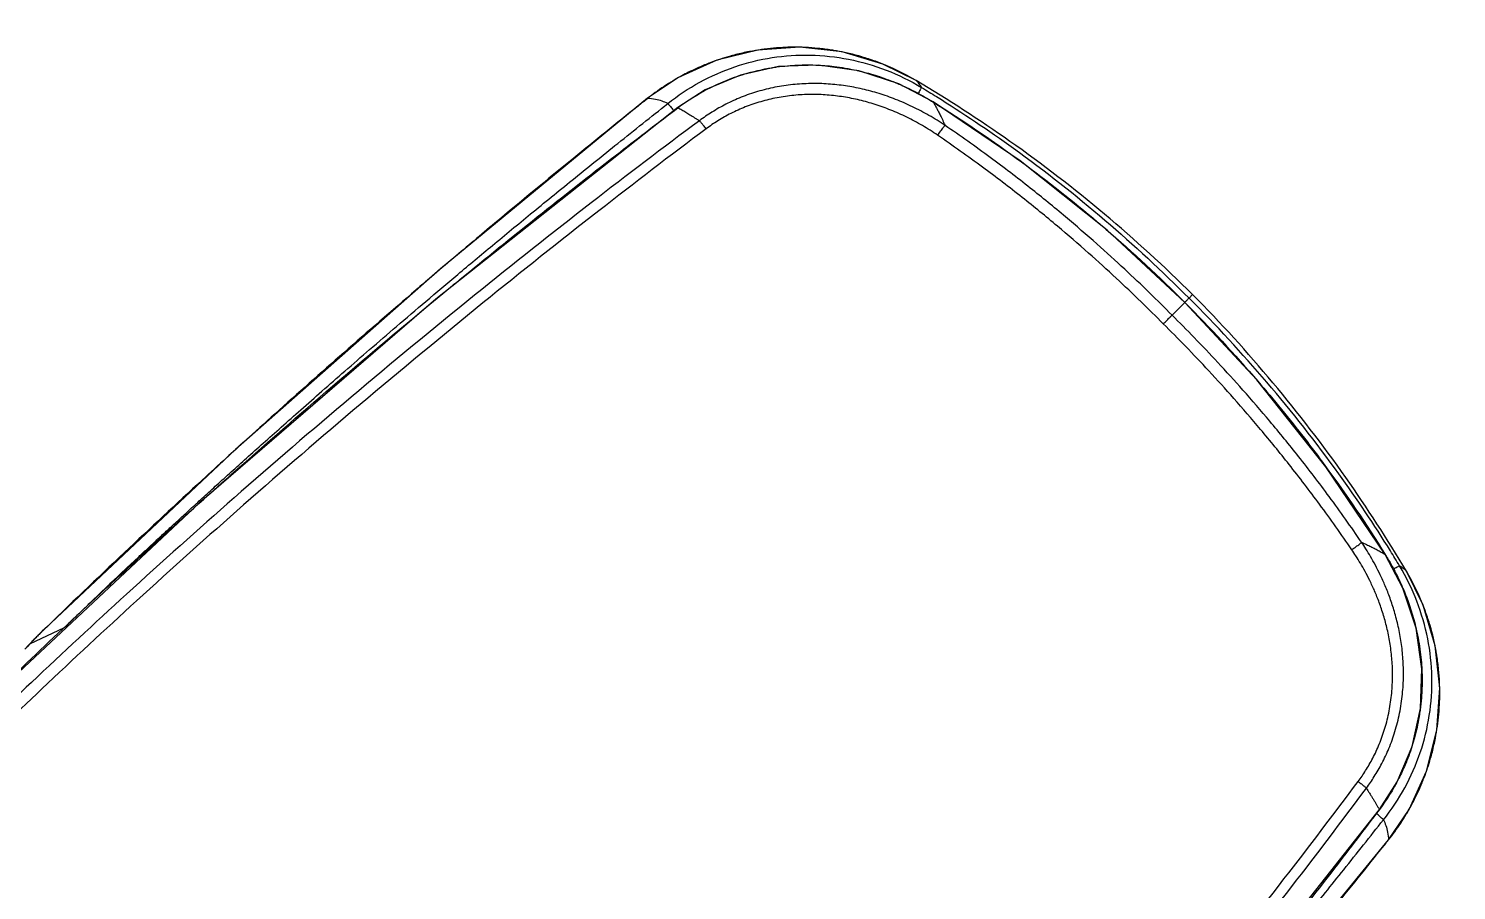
# Model space of a CAD drawing. Header units: millimetres. Extents: x 238075 to 303070, y -258150 to -205841.
# Drawn here: x 280796 to 281302, y -230913 to -230607 of the extents above; entities that cross this region are included whole.
import ezdxf

# ---------------------------------------------------------------- set-up
doc = ezdxf.new("R2010")
doc.units = ezdxf.units.MM
doc.header["$LTSCALE"] = 200
doc.layers.add('L4', color=4, linetype='Continuous')
doc.layers.add('아파트', color=253, linetype='Continuous')

msp = doc.modelspace()

# ---------------------------------------------------------------- linework, layer by layer
at = {"layer": 'L4'}
for p, q in [((281054.34, -230614.98), (281039.81, -230618.61)), ((281069.34, -230613.97), (281054.34, -230614.98)), ((281084.3, -230615.65), (281069.34, -230613.97)), ((281039.81, -230618.61), (281026.23, -230624.73)), ((281098.71, -230619.95), (281084.3, -230615.65)), ((281110.61, -230625.81), (281098.71, -230619.95)), ((281026.23, -230624.73), (281015.28, -230632.09)), ((281048.26, -230623.84), (281035.74, -230629.13)), ((281061.75, -230620.83), (281048.26, -230623.84)), ((281075.84, -230620.28), (281061.75, -230620.83)), ((281090.19, -230622.3), (281075.84, -230620.28)), ((281104.4, -230626.96), (281090.19, -230622.3)), ((281035.74, -230629.13), (281026.03, -230635.34)), ((281116.55, -230633.32), (281104.4, -230626.96)), ((281026.03, -230635.34), (280940.14, -230703.28)), ((281015.28, -230632.09), (280941.79, -230692.6)), ((281015.31, -230632.13), (281015.28, -230632.09)), ((281026.03, -230635.34), (281026.08, -230635.4)), ((281116.55, -230633.32), (281116.54, -230633.34)), ((281147.51, -230654.29), (281116.55, -230633.32)), ((281178.32, -230678.81), (281147.51, -230654.29)), ((281205.9, -230704.43), (281178.32, -230678.81)), ((280941.79, -230692.6), (280869.04, -230756.62)), ((280940.14, -230703.28), (280856.27, -230775.52)), ((281205.88, -230704.45), (281201.36, -230708.96)), ((281205.9, -230704.43), (281205.88, -230704.45)), ((281231.41, -230731.88), (281205.9, -230704.43)), ((281208.67, -230701.66), (281207.41, -230702.92)), ((281255.94, -230762.69), (281231.41, -230731.88)), ((280869.04, -230756.62), (280799.63, -230821.89)), ((281277.01, -230793.78), (281255.94, -230762.69)), ((280856.27, -230775.52), (280775.94, -230850.73)), ((281277.01, -230793.78), (281276.99, -230793.79)), ((281283.3, -230805.79), (281277.01, -230793.78)), ((281290.43, -230811.76), (281284.52, -230799.72)), ((281288, -230819.98), (281283.3, -230805.79)), ((281294.71, -230826.18), (281290.43, -230811.76)), ((280796.07, -230825.53), (280808.43, -230819.72)), ((280798.83, -230822.68), (280796.88, -230824.66)), ((280799.63, -230821.89), (280798.83, -230822.68)), ((280799.64, -230821.9), (280799.63, -230821.89)), ((281290.04, -230834.33), (281288, -230819.98)), ((280796.03, -230825.55), (280795.22, -230826.41)), ((280796.88, -230824.66), (280796.03, -230825.55)), ((280796.07, -230825.53), (280796.03, -230825.55)), ((281296.36, -230841.14), (281294.71, -230826.18)), ((281289.52, -230848.42), (281290.04, -230834.33)), ((281295.33, -230856.14), (281296.36, -230841.14)), ((281286.54, -230861.91), (281289.52, -230848.42)), ((281291.67, -230870.67), (281295.33, -230856.14)), ((281281.27, -230874.44), (281286.54, -230861.91)), ((281285.52, -230884.23), (281291.67, -230870.67)), ((281274.98, -230884.3), (281281.27, -230874.44)), ((281207.15, -230970.06), (281274.98, -230884.3)), ((281274.98, -230884.3), (281274.93, -230884.25)), ((281278.23, -230895.04), (281285.52, -230884.23)), ((281217.64, -230968.65), (281278.23, -230895.04)), ((281278.2, -230895.02), (281278.23, -230895.04))]:
    msp.add_line(p, q, dxfattribs=at)
for points in [[(281059.9, -230614.3), (281057.05, -230614.56), (281054.21, -230614.96), (281051.4, -230615.51)], [(281064.45, -230614.02), (281062.93, -230614.07), (281061.41, -230614.17), (281059.9, -230614.3)], [(281066.69, -230613.97), (281065.94, -230613.97), (281065.19, -230613.99), (281064.45, -230614.02)], [(281075.77, -230614.37), (281072.75, -230614.07), (281069.72, -230613.94), (281066.69, -230613.97)], [(281080.51, -230614.98), (281078.94, -230614.73), (281077.36, -230614.53), (281075.77, -230614.37)], [(281082.28, -230615.27), (281081.69, -230615.17), (281081.1, -230615.07), (281080.51, -230614.98)], [(281037.53, -230619.47), (281036.85, -230619.72), (281036.17, -230619.99), (281035.5, -230620.27)], [(281044.3, -230617.21), (281042.01, -230617.87), (281039.75, -230618.62), (281037.53, -230619.47)], [(281048.94, -230616.02), (281047.38, -230616.38), (281045.83, -230616.77), (281044.3, -230617.21)], [(281046.26, -230620.9), (281050.55, -230619.44), (281054.98, -230618.36), (281059.46, -230617.67)], [(281051.4, -230615.51), (281050.58, -230615.67), (281049.76, -230615.84), (281048.94, -230616.02)], [(281059.46, -230617.67), (281063.94, -230616.98), (281068.48, -230616.68), (281073.02, -230616.77)], [(281073.02, -230616.77), (281077.58, -230616.87), (281082.13, -230617.37), (281086.61, -230618.25)], [(281091.29, -230617.39), (281088.33, -230616.52), (281085.32, -230615.81), (281082.28, -230615.27)], [(281086.61, -230618.25), (281091.14, -230619.15), (281095.59, -230620.44), (281099.9, -230622.1)], [(281096.1, -230618.96), (281094.51, -230618.39), (281092.91, -230617.87), (281091.29, -230617.39)], [(281097.34, -230619.42), (281096.92, -230619.26), (281096.51, -230619.11), (281096.1, -230618.96)], [(281110.61, -230625.81), (281106.39, -230623.31), (281101.93, -230621.16), (281097.34, -230619.42)], [(281029.83, -230622.85), (281028.23, -230623.65), (281026.65, -230624.51), (281025.1, -230625.42)], [(281035.5, -230620.27), (281033.58, -230621.06), (281031.69, -230621.92), (281029.83, -230622.85)], [(281033.79, -230626.38), (281037.78, -230624.2), (281041.95, -230622.36), (281046.26, -230620.9)], [(281040.1, -230627.06), (281043.06, -230625.71), (281046.11, -230624.56), (281049.22, -230623.61)], [(281049.22, -230623.61), (281049.29, -230623.59), (281049.35, -230623.57), (281049.42, -230623.55)], [(281049.42, -230623.55), (281052.71, -230622.55), (281056.07, -230621.77), (281059.46, -230621.22)], [(281059.46, -230621.22), (281060.03, -230621.13), (281060.59, -230621.05), (281061.15, -230620.97)], [(281061.15, -230620.97), (281062.42, -230620.79), (281063.68, -230620.65), (281064.95, -230620.54)], [(281064.95, -230620.54), (281067.24, -230620.33), (281069.54, -230620.23), (281071.84, -230620.23)], [(281071.84, -230620.23), (281072.54, -230620.23), (281073.23, -230620.24), (281073.93, -230620.25)], [(281073.93, -230620.25), (281075.35, -230620.29), (281076.76, -230620.36), (281078.18, -230620.47)], [(281078.18, -230620.47), (281079.26, -230620.56), (281080.34, -230620.67), (281081.42, -230620.8)], [(281081.42, -230620.8), (281084.1, -230621.12), (281086.76, -230621.57), (281089.39, -230622.15)], [(281089.39, -230622.15), (281089.58, -230622.2), (281089.77, -230622.24), (281089.95, -230622.28)], [(281089.95, -230622.28), (281090.39, -230622.38), (281090.82, -230622.48), (281091.25, -230622.59)], [(281091.25, -230622.59), (281093.37, -230623.11), (281095.46, -230623.71), (281097.53, -230624.4)], [(281097.53, -230624.4), (281099.71, -230625.12), (281101.86, -230625.92), (281103.97, -230626.81)], [(281099.9, -230622.1), (281104.27, -230623.78), (281108.5, -230625.85), (281112.51, -230628.25)], [(281017.99, -230630.08), (281017.08, -230630.75), (281016.19, -230631.43), (281015.31, -230632.13)], [(281024.39, -230625.84), (281022.19, -230627.15), (281020.05, -230628.57), (281017.99, -230630.08)], [(281022.43, -230633.96), (281025.99, -230631.11), (281029.79, -230628.57), (281033.79, -230626.38)], [(281025.1, -230625.42), (281024.86, -230625.56), (281024.62, -230625.7), (281024.39, -230625.84)], [(281026.08, -230635.4), (281029.47, -230632.84), (281033.1, -230630.56), (281036.89, -230628.62)], [(281036.89, -230628.62), (281036.99, -230628.56), (281037.1, -230628.5), (281037.21, -230628.45)], [(281037.21, -230628.45), (281038.16, -230627.96), (281039.13, -230627.5), (281040.1, -230627.06)], [(281054.3, -230629.7), (281052.33, -230630.28), (281050.38, -230630.96), (281048.47, -230631.72)], [(281060.47, -230628.18), (281058.39, -230628.59), (281056.33, -230629.09), (281054.3, -230629.7)], [(281066.8, -230627.23), (281064.68, -230627.45), (281062.57, -230627.76), (281060.47, -230628.18)], [(281073.15, -230626.85), (281071.03, -230626.88), (281068.91, -230627.01), (281066.8, -230627.23)], [(281079.39, -230627.01), (281077.32, -230626.87), (281075.23, -230626.81), (281073.15, -230626.85)], [(281085.49, -230627.67), (281083.47, -230627.37), (281081.43, -230627.15), (281079.39, -230627.01)], [(281091.48, -230628.8), (281089.5, -230628.35), (281087.5, -230627.97), (281085.49, -230627.67)], [(281097.4, -230630.4), (281095.45, -230629.79), (281093.47, -230629.26), (281091.48, -230628.8)], [(281103.97, -230626.81), (281104.04, -230626.84), (281104.11, -230626.87), (281104.18, -230626.9)], [(281104.18, -230626.9), (281104.52, -230627.05), (281104.86, -230627.19), (281105.2, -230627.34)], [(281105.2, -230627.34), (281106.92, -230628.1), (281108.62, -230628.91), (281110.29, -230629.78)], [(281110.29, -230629.78), (281112.26, -230630.8), (281114.19, -230631.89), (281116.07, -230633.05)], [(281111.66, -230626.95), (281111.35, -230626.54), (281110.99, -230626.16), (281110.61, -230625.81)], [(281143.82, -230647.34), (281133.03, -230639.73), (281121.95, -230632.55), (281110.61, -230625.81)], [(281112.02, -230629.11), (281111.75, -230629.58), (281111.47, -230630.05), (281111.2, -230630.52)], [(281112.51, -230628.25), (281112.26, -230627.8), (281111.98, -230627.36), (281111.66, -230626.95)], [(281112.51, -230628.25), (281112.36, -230628.55), (281112.19, -230628.83), (281112.02, -230629.11)], [(281112.51, -230628.25), (281114.27, -230629.31), (281116.02, -230630.39), (281117.77, -230631.47)], [(281011.88, -230634.87), (281004.25, -230640.96), (280996.65, -230647.09), (280989.08, -230653.26)], [(281004.72, -230648.05), (281010.61, -230643.34), (281016.52, -230638.64), (281022.43, -230633.96)], [(281005.49, -230651.12), (281012.32, -230645.85), (281019.19, -230640.6), (281026.08, -230635.4)], [(281015.31, -230632.13), (281014.17, -230633.04), (281013.02, -230633.96), (281011.88, -230634.87)], [(281018.06, -230632.49), (281017.15, -230632.32), (281016.23, -230632.2), (281015.31, -230632.13)], [(281020.43, -230633.1), (281019.65, -230632.84), (281018.86, -230632.65), (281018.06, -230632.49)], [(281022.43, -230633.96), (281021.79, -230633.62), (281021.12, -230633.34), (281020.43, -230633.1)], [(281022.43, -230633.96), (281022.86, -230634.39), (281023.27, -230634.85), (281023.67, -230635.31)], [(281023.67, -230635.31), (281023.99, -230635.69), (281024.31, -230636.07), (281024.64, -230636.45)], [(281026.08, -230635.4), (281026.3, -230635.53), (281026.53, -230635.65), (281026.75, -230635.78)], [(281043.06, -230634.17), (281041.37, -230635.03), (281039.72, -230635.97), (281038.12, -230636.97)], [(281048.47, -230631.72), (281046.63, -230632.46), (281044.82, -230633.28), (281043.06, -230634.17)], [(281049.93, -230635.16), (281048.21, -230635.84), (281046.51, -230636.6), (281044.86, -230637.44)], [(281055.41, -230633.28), (281053.56, -230633.82), (281051.73, -230634.45), (281049.93, -230635.16)], [(281061.21, -230631.89), (281059.26, -230632.26), (281057.32, -230632.73), (281055.41, -230633.28)], [(281067.17, -230631.03), (281065.17, -230631.23), (281063.18, -230631.51), (281061.21, -230631.89)], [(281073.15, -230630.72), (281071.15, -230630.74), (281069.16, -230630.84), (281067.17, -230631.03)], [(281079.03, -230630.92), (281077.07, -230630.77), (281075.11, -230630.71), (281073.15, -230630.72)], [(281084.78, -230631.6), (281082.88, -230631.3), (281080.96, -230631.07), (281079.03, -230630.92)], [(281090.44, -230632.71), (281088.57, -230632.27), (281086.68, -230631.9), (281084.78, -230631.6)], [(281096.03, -230634.27), (281094.19, -230633.68), (281092.32, -230633.16), (281090.44, -230632.71)], [(281101.6, -230636.27), (281099.77, -230635.54), (281097.91, -230634.87), (281096.03, -230634.27)], [(281103.3, -230632.46), (281101.36, -230631.7), (281099.39, -230631.01), (281097.4, -230630.4)], [(281109.23, -230635.05), (281107.28, -230634.12), (281105.31, -230633.25), (281103.3, -230632.46)], [(281115.12, -230638.15), (281113.19, -230637.05), (281111.23, -230636.01), (281109.23, -230635.05)], [(281116.07, -230633.05), (281116.23, -230633.15), (281116.39, -230633.24), (281116.54, -230633.34)], [(281116.54, -230633.34), (281127.28, -230640.04), (281137.77, -230647.16), (281147.97, -230654.66)], [(281116.54, -230633.34), (281116.64, -230633.51), (281116.75, -230633.67), (281116.85, -230633.84)], [(281116.85, -230633.84), (281116.95, -230634.01), (281117.05, -230634.19), (281117.15, -230634.36)], [(281117.15, -230634.36), (281117.25, -230634.53), (281117.35, -230634.71), (281117.45, -230634.88)], [(281117.45, -230634.88), (281117.55, -230635.06), (281117.65, -230635.24), (281117.74, -230635.42)], [(281117.74, -230635.42), (281117.84, -230635.6), (281117.94, -230635.78), (281118.04, -230635.97)], [(281117.77, -230631.47), (281127.09, -230637.26), (281136.21, -230643.38), (281145.12, -230649.79)], [(281033.66, -230640.02), (281020.75, -230649.6), (281007.95, -230659.33), (280995.24, -230669.17)], [(281026.75, -230635.78), (281026.98, -230635.91), (281027.2, -230636.04), (281027.42, -230636.17)], [(281027.42, -230636.17), (281027.65, -230636.31), (281027.87, -230636.44), (281028.1, -230636.58)], [(281028.1, -230636.58), (281028.34, -230636.72), (281028.57, -230636.86), (281028.8, -230637)], [(281028.8, -230637), (281029.05, -230637.15), (281029.29, -230637.3), (281029.54, -230637.45)], [(281029.54, -230637.45), (281029.79, -230637.61), (281030.05, -230637.77), (281030.3, -230637.93)], [(281030.3, -230637.93), (281030.57, -230638.09), (281030.84, -230638.26), (281031.1, -230638.42)], [(281031.1, -230638.42), (281031.38, -230638.6), (281031.66, -230638.77), (281031.94, -230638.95)], [(281031.94, -230638.95), (281032.22, -230639.12), (281032.51, -230639.3), (281032.8, -230639.48)], [(281032.8, -230639.48), (281033.08, -230639.66), (281033.37, -230639.84), (281033.66, -230640.02)], [(281038.12, -230636.97), (281036.59, -230637.92), (281035.1, -230638.94), (281033.66, -230640.02)], [(281034.3, -230640.73), (281034.09, -230640.49), (281033.88, -230640.25), (281033.66, -230640.02)], [(281040.22, -230640.04), (281038.79, -230640.93), (281037.4, -230641.89), (281036.05, -230642.89)], [(281044.86, -230637.44), (281043.28, -230638.24), (281041.73, -230639.1), (281040.22, -230640.04)], [(281107.21, -230638.77), (281105.37, -230637.87), (281103.5, -230637.04), (281101.6, -230636.27)], [(281112.79, -230641.76), (281110.97, -230640.7), (281109.11, -230639.7), (281107.21, -230638.77)], [(281120.82, -230641.7), (281118.96, -230640.45), (281117.06, -230639.27), (281115.12, -230638.15)], [(281118.04, -230635.97), (281118.15, -230636.16), (281118.25, -230636.36), (281118.36, -230636.56)], [(281118.36, -230636.56), (281118.47, -230636.77), (281118.58, -230636.98), (281118.69, -230637.2)], [(281118.69, -230637.2), (281118.81, -230637.43), (281118.93, -230637.67), (281119.05, -230637.91)], [(281119.05, -230637.91), (281119.18, -230638.17), (281119.31, -230638.44), (281119.44, -230638.7)], [(281119.44, -230638.7), (281119.58, -230639), (281119.72, -230639.3), (281119.86, -230639.59)], [(281119.86, -230639.59), (281120.02, -230639.92), (281120.17, -230640.26), (281120.32, -230640.59)], [(281036.05, -230642.89), (281023.24, -230652.46), (281010.53, -230662.17), (280997.92, -230672)], [(281035.13, -230641.72), (281034.86, -230641.39), (281034.58, -230641.06), (281034.3, -230640.73)], [(281036.05, -230642.89), (281035.74, -230642.5), (281035.44, -230642.11), (281035.13, -230641.72)], [(281118.2, -230645.18), (281116.44, -230643.98), (281114.64, -230642.84), (281112.79, -230641.76)], [(281118.2, -230645.18), (281118.56, -230644.67), (281118.92, -230644.15), (281119.29, -230643.65)], [(281134.15, -230656.5), (281128.91, -230652.63), (281123.59, -230648.85), (281118.2, -230645.18)], [(281119.29, -230643.65), (281119.59, -230643.23), (281119.9, -230642.83), (281120.21, -230642.42)], [(281120.21, -230642.42), (281120.4, -230642.17), (281120.6, -230641.92), (281120.82, -230641.7)], [(281120.32, -230640.59), (281120.49, -230640.96), (281120.66, -230641.33), (281120.82, -230641.7)], [(281136.87, -230653.08), (281131.6, -230649.19), (281126.24, -230645.39), (281120.82, -230641.7)], [(280988.55, -230661.06), (280993.93, -230656.71), (280999.32, -230652.37), (281004.72, -230648.05)], [(281208.67, -230701.66), (281188.65, -230681.8), (281166.89, -230663.59), (281143.82, -230647.34)], [(281145.12, -230649.79), (281156.28, -230657.83), (281167.1, -230666.34), (281177.55, -230675.29)], [(280950.49, -230694.83), (280968.62, -230680.01), (280986.95, -230665.43), (281005.49, -230651.12)], [(280989.08, -230653.26), (280979.69, -230660.91), (280970.35, -230668.63), (280961.05, -230676.39)], [(281151.05, -230663.91), (281146.38, -230660.22), (281141.66, -230656.61), (281136.87, -230653.08)], [(281147.97, -230654.66), (281157.17, -230661.42), (281166.14, -230668.5), (281174.85, -230675.87)], [(281148.24, -230667.27), (281143.61, -230663.6), (281138.91, -230660.01), (281134.15, -230656.5)], [(280973.77, -230673.08), (280978.69, -230669.06), (280983.61, -230665.05), (280988.55, -230661.06)], [(281163.59, -230674.14), (281159.46, -230670.67), (281155.28, -230667.26), (281151.05, -230663.91)], [(280995.24, -230669.17), (280981.35, -230679.94), (280967.57, -230690.85), (280953.89, -230701.89)], [(281160.71, -230677.43), (281156.6, -230673.98), (281152.45, -230670.59), (281148.24, -230667.27)], [(280997.92, -230672), (280984.12, -230682.74), (280970.43, -230693.62), (280956.85, -230704.62)], [(280960.26, -230684.22), (280964.75, -230680.49), (280969.26, -230676.78), (280973.77, -230673.08)], [(281174.7, -230683.73), (281171.04, -230680.48), (281167.33, -230677.28), (281163.59, -230674.14)], [(281174.85, -230675.87), (281175.86, -230676.72), (281176.86, -230677.58), (281177.87, -230678.45)], [(281177.55, -230675.29), (281187.86, -230684.11), (281197.81, -230693.34), (281207.41, -230702.92)], [(280961.05, -230676.39), (280956.14, -230680.5), (280951.24, -230684.63), (280946.35, -230688.77)], [(281171.75, -230686.97), (281168.11, -230683.74), (281164.43, -230680.56), (281160.71, -230677.43)], [(281177.87, -230678.45), (281187.53, -230686.75), (281196.88, -230695.43), (281205.88, -230704.45)], [(280947.89, -230694.53), (280952, -230691.08), (280956.13, -230687.64), (280960.26, -230684.22)], [(281184.58, -230692.7), (281181.32, -230689.67), (281178.03, -230686.68), (281174.7, -230683.73)], [(280946.35, -230688.77), (280943.74, -230690.98), (280941.14, -230693.19), (280938.55, -230695.4)], [(281181.58, -230695.89), (281178.34, -230692.87), (281175.07, -230689.9), (281171.75, -230686.97)], [(280938.55, -230695.4), (280936.75, -230696.93), (280934.96, -230698.47), (280933.17, -230700)], [(280936.57, -230704.09), (280940.34, -230700.9), (280944.11, -230697.71), (280947.89, -230694.53)], [(280946.01, -230698.49), (280947.5, -230697.27), (280949, -230696.05), (280950.49, -230694.83)], [(281190.36, -230704.23), (281187.47, -230701.41), (281184.54, -230698.63), (281181.58, -230695.89)], [(281193.41, -230701.09), (281190.5, -230698.26), (281187.55, -230695.46), (281184.58, -230692.7)], [(280903.47, -230734.17), (280917.52, -230722.13), (280931.71, -230710.24), (280946.01, -230698.49)], [(280933.17, -230700), (280924.56, -230707.38), (280916, -230714.81), (280907.47, -230722.29)], [(281201.36, -230708.96), (281198.74, -230706.31), (281196.09, -230703.69), (281193.41, -230701.09)], [(280953.89, -230701.89), (280939.17, -230713.79), (280924.57, -230725.83), (280910.09, -230738.03)], [(280956.85, -230704.62), (280942.22, -230716.48), (280927.7, -230728.48), (280913.31, -230740.63)], [(280926.19, -230712.96), (280929.64, -230710), (280933.1, -230707.04), (280936.57, -230704.09)], [(281198.27, -230712.05), (281195.66, -230709.42), (281193.03, -230706.81), (281190.36, -230704.23)], [(281205.88, -230704.45), (281214.88, -230713.43), (281223.54, -230722.76), (281231.83, -230732.4)], [(281205.9, -230704.43), (281206.14, -230704.19), (281206.38, -230703.94), (281206.63, -230703.7)], [(281206.63, -230703.7), (281206.89, -230703.44), (281207.15, -230703.18), (281207.41, -230702.92)], [(281235.04, -230732.77), (281226.22, -230722.47), (281216.99, -230712.52), (281207.41, -230702.92)], [(281262.99, -230766.51), (281246.73, -230743.44), (281228.53, -230721.68), (281208.67, -230701.66)], [(281198.27, -230712.05), (281198.71, -230711.62), (281199.15, -230711.18), (281199.59, -230710.74)], [(281199.59, -230710.74), (281199.95, -230710.38), (281200.31, -230710.02), (281200.67, -230709.66)], [(281200.67, -230709.66), (281200.9, -230709.43), (281201.13, -230709.2), (281201.36, -230708.96)], [(281209.26, -230716.93), (281206.65, -230714.25), (281204.02, -230711.59), (281201.36, -230708.96)], [(280916.64, -230721.18), (280919.82, -230718.43), (280923, -230715.69), (280926.19, -230712.96)], [(281206.12, -230719.98), (281203.53, -230717.31), (281200.91, -230714.67), (281198.27, -230712.05)], [(280907.85, -230728.81), (280910.77, -230726.27), (280913.71, -230723.72), (280916.64, -230721.18)], [(281214.42, -230728.72), (281211.69, -230725.78), (281208.92, -230722.87), (281206.12, -230719.98)], [(281217.61, -230725.73), (281214.86, -230722.77), (281212.07, -230719.83), (281209.26, -230716.93)], [(280907.47, -230722.29), (280899.3, -230729.47), (280891.17, -230736.69), (280883.08, -230743.96)], [(281226.52, -230735.54), (281223.59, -230732.23), (281220.62, -230728.96), (281217.61, -230725.73)], [(280899.73, -230735.91), (280902.43, -230733.54), (280905.14, -230731.17), (280907.85, -230728.81)], [(281223.28, -230738.48), (281220.37, -230735.19), (281217.41, -230731.94), (281214.42, -230728.72)], [(280868.45, -230764.68), (280880.04, -230754.41), (280891.71, -230744.24), (280903.47, -230734.17)], [(280892.22, -230742.5), (280894.72, -230740.3), (280897.22, -230738.1), (280899.73, -230735.91)], [(281236.06, -230746.58), (281232.93, -230742.86), (281229.75, -230739.18), (281226.52, -230735.54)], [(281231.83, -230732.4), (281237.51, -230739), (281243.01, -230745.74), (281248.33, -230752.62)], [(281260.54, -230765.21), (281252.5, -230754.05), (281243.98, -230743.23), (281235.04, -230732.77)], [(280910.09, -230738.03), (280896.12, -230749.8), (280882.26, -230761.71), (280868.53, -230773.76)], [(280913.31, -230740.63), (280899.41, -230752.36), (280885.62, -230764.23), (280871.95, -230776.24)], [(281232.76, -230749.46), (281229.65, -230745.76), (281226.49, -230742.1), (281223.28, -230738.48)], [(280883.08, -230743.96), (280879.5, -230747.17), (280875.92, -230750.4), (280872.36, -230753.63)], [(280885.29, -230748.63), (280887.6, -230746.59), (280889.91, -230744.54), (280892.22, -230742.5)], [(281246.26, -230759.09), (281242.92, -230754.87), (281239.52, -230750.7), (281236.06, -230746.58)], [(280878.89, -230754.34), (280881.02, -230752.43), (280883.16, -230750.53), (280885.29, -230748.63)], [(281242.91, -230761.9), (281239.59, -230757.7), (281236.21, -230753.56), (281232.76, -230749.46)], [(280872.36, -230753.63), (280870.22, -230755.57), (280868.08, -230757.52), (280865.94, -230759.47)], [(280872.97, -230759.64), (280874.94, -230757.87), (280876.92, -230756.1), (280878.89, -230754.34)], [(281248.33, -230752.62), (281250.81, -230755.82), (281253.25, -230759.06), (281255.64, -230762.32)], [(280865.94, -230759.47), (280863.06, -230762.1), (280860.18, -230764.74), (280857.3, -230767.38)], [(280867.52, -230764.56), (280869.33, -230762.92), (280871.15, -230761.28), (280872.97, -230759.64)], [(281253.72, -230776.02), (281250.19, -230771.25), (281246.59, -230766.54), (281242.91, -230761.9)], [(281257.13, -230773.3), (281253.59, -230768.5), (281249.96, -230763.76), (281246.26, -230759.09)], [(280862.47, -230769.13), (280864.15, -230767.6), (280865.83, -230766.08), (280867.52, -230764.56)], [(280863.01, -230769.52), (280864.82, -230767.9), (280866.64, -230766.29), (280868.45, -230764.68)], [(281255.64, -230762.32), (281263.15, -230772.53), (281270.28, -230783.03), (281276.99, -230793.79)], [(281278.86, -230792.56), (281273.07, -230783.24), (281266.95, -230774.12), (281260.54, -230765.21)], [(281284.51, -230799.72), (281277.77, -230788.38), (281270.6, -230777.3), (281262.99, -230766.51)], [(280807.68, -230820.25), (280825.88, -230803.08), (280844.33, -230786.17), (280863.01, -230769.52)], [(280857.3, -230767.38), (280848.03, -230775.92), (280838.81, -230784.51), (280829.65, -230793.16)], [(280857.81, -230773.37), (280859.36, -230771.96), (280860.92, -230770.54), (280862.47, -230769.13)], [(280868.53, -230773.76), (280855.7, -230785.01), (280842.97, -230796.39), (280830.36, -230807.89)], [(280871.95, -230776.24), (280859.17, -230787.46), (280846.5, -230798.8), (280833.94, -230810.26)], [(280853.49, -230777.32), (280854.93, -230776), (280856.37, -230774.69), (280857.81, -230773.37)], [(281265.15, -230792.12), (281261.44, -230786.68), (281257.63, -230781.32), (281253.72, -230776.02)], [(281268.63, -230789.51), (281264.9, -230784.03), (281261.07, -230778.63), (281257.13, -230773.3)], [(280845.78, -230784.4), (280847.02, -230783.26), (280848.26, -230782.12), (280849.49, -230780.98)], [(280849.49, -230780.98), (280850.83, -230779.76), (280852.16, -230778.54), (280853.49, -230777.32)], [(280842.34, -230787.57), (280843.49, -230786.51), (280844.64, -230785.45), (280845.78, -230784.4)], [(280836.19, -230793.27), (280837.18, -230792.36), (280838.17, -230791.44), (280839.16, -230790.52)], [(280839.16, -230790.52), (280840.22, -230789.54), (280841.28, -230788.55), (280842.34, -230787.57)], [(281265.15, -230792.12), (281265.66, -230791.77), (281266.18, -230791.41), (281266.68, -230791.04)], [(281266.62, -230794.36), (281266.14, -230793.61), (281265.65, -230792.86), (281265.15, -230792.12)], [(281266.68, -230791.04), (281267.1, -230790.74), (281267.5, -230790.43), (281267.91, -230790.12)], [(281267.91, -230790.12), (281268.16, -230789.92), (281268.4, -230789.73), (281268.63, -230789.5)], [(281268.63, -230789.51), (281268.92, -230789.64), (281269.22, -230789.77), (281269.51, -230789.9)], [(281270.16, -230791.86), (281269.66, -230791.07), (281269.15, -230790.28), (281268.63, -230789.51)], [(281269.51, -230789.9), (281269.79, -230790.03), (281270.07, -230790.16), (281270.35, -230790.29)], [(281271.8, -230794.55), (281271.27, -230793.65), (281270.72, -230792.75), (281270.16, -230791.86)], [(281270.35, -230790.29), (281270.61, -230790.41), (281270.88, -230790.54), (281271.15, -230790.66)], [(281271.15, -230790.66), (281271.41, -230790.79), (281271.67, -230790.91), (281271.93, -230791.04)], [(281271.93, -230791.04), (281272.18, -230791.16), (281272.44, -230791.29), (281272.69, -230791.42)], [(281272.69, -230791.42), (281272.94, -230791.55), (281273.19, -230791.67), (281273.44, -230791.8)], [(281273.44, -230791.8), (281273.69, -230791.93), (281273.94, -230792.06), (281274.18, -230792.19)], [(281274.18, -230792.19), (281274.43, -230792.32), (281274.67, -230792.45), (281274.91, -230792.58)], [(280829.65, -230793.16), (280819.87, -230802.39), (280810.16, -230811.69), (280800.51, -230821.06)], [(280830.89, -230798.22), (280831.74, -230797.43), (280832.59, -230796.63), (280833.44, -230795.84)], [(280833.44, -230795.84), (280834.36, -230794.98), (280835.28, -230794.13), (280836.19, -230793.27)], [(281268.2, -230796.91), (281267.69, -230796.05), (281267.16, -230795.2), (281266.62, -230794.36)], [(281269.85, -230799.81), (281269.32, -230798.84), (281268.77, -230797.87), (281268.2, -230796.91)], [(281273.51, -230797.62), (281272.96, -230796.58), (281272.39, -230795.56), (281271.8, -230794.55)], [(281274.91, -230792.58), (281275.15, -230792.71), (281275.38, -230792.85), (281275.62, -230792.98)], [(281275.62, -230792.98), (281275.85, -230793.11), (281276.08, -230793.24), (281276.31, -230793.38)], [(281276.31, -230793.38), (281276.54, -230793.51), (281276.77, -230793.65), (281276.99, -230793.79)], [(281276.99, -230793.79), (281277.06, -230793.9), (281277.13, -230794.01), (281277.2, -230794.12)], [(281277.2, -230794.12), (281277.89, -230795.25), (281278.57, -230796.4), (281279.21, -230797.56)], [(281282.08, -230797.82), (281281.01, -230796.06), (281279.94, -230794.31), (281278.86, -230792.56)], [(280824.33, -230804.41), (280825.01, -230803.77), (280825.68, -230803.13), (280826.36, -230802.49)], [(280826.36, -230802.49), (280827.08, -230801.81), (280827.81, -230801.12), (280828.54, -230800.43)], [(280828.54, -230800.43), (280829.32, -230799.7), (280830.11, -230798.96), (280830.89, -230798.22)], [(281271.54, -230803.09), (281271, -230801.98), (281270.44, -230800.89), (281269.85, -230799.81)], [(281275.26, -230801.07), (281274.7, -230799.91), (281274.12, -230798.75), (281273.51, -230797.62)], [(281277.02, -230804.95), (281276.46, -230803.64), (281275.88, -230802.35), (281275.26, -230801.07)], [(281279.21, -230797.56), (281280, -230798.97), (281280.76, -230800.4), (281281.47, -230801.86)], [(281281.21, -230798.31), (281280.75, -230798.58), (281280.28, -230798.85), (281279.81, -230799.13)], [(281282.08, -230797.82), (281281.78, -230797.97), (281281.5, -230798.14), (281281.21, -230798.31)], [(281281.47, -230801.86), (281281.97, -230802.88), (281282.44, -230803.91), (281282.9, -230804.94)], [(281282.08, -230797.82), (281282.53, -230798.07), (281282.97, -230798.35), (281283.38, -230798.67)], [(281288.23, -230810.43), (281286.55, -230806.06), (281284.48, -230801.83), (281282.08, -230797.82)], [(281283.38, -230798.67), (281283.79, -230798.98), (281284.17, -230799.33), (281284.51, -230799.72)], [(281290.93, -230813.06), (281289.19, -230808.44), (281287.03, -230803.96), (281284.51, -230799.72)], [(280820.75, -230807.82), (280821.32, -230807.27), (280821.89, -230806.73), (280822.46, -230806.19)], [(280822.46, -230806.19), (280823.09, -230805.59), (280823.71, -230805), (280824.33, -230804.41)], [(281273.24, -230806.76), (281272.7, -230805.52), (281272.14, -230804.3), (281271.54, -230803.09)], [(281274.88, -230810.85), (281274.37, -230809.47), (281273.82, -230808.11), (281273.24, -230806.76)], [(281278.71, -230809.28), (281278.18, -230807.82), (281277.62, -230806.38), (281277.02, -230804.95)], [(281282.9, -230804.94), (281283.1, -230805.39), (281283.29, -230805.83), (281283.48, -230806.27)], [(281283.48, -230806.27), (281283.55, -230806.43), (281283.61, -230806.59), (281283.68, -230806.75)], [(281283.68, -230806.75), (281284.43, -230808.57), (281285.13, -230810.41), (281285.76, -230812.27)], [(280830.36, -230807.89), (280819.04, -230818.21), (280807.81, -230828.64), (280796.68, -230839.17)], [(280833.94, -230810.26), (280822.65, -230820.56), (280811.46, -230830.96), (280800.36, -230841.46)], [(280815.04, -230813.3), (280815.49, -230812.87), (280815.94, -230812.44), (280816.38, -230812.01)], [(280816.38, -230812.01), (280816.84, -230811.57), (280817.29, -230811.13), (280817.75, -230810.7)], [(280817.75, -230810.7), (280818.23, -230810.23), (280818.71, -230809.77), (280819.19, -230809.31)], [(280819.19, -230809.31), (280819.71, -230808.81), (280820.23, -230808.32), (280820.75, -230807.82)], [(281276.4, -230815.4), (281275.94, -230813.87), (281275.43, -230812.35), (281274.88, -230810.85)], [(281280.28, -230814.09), (281279.81, -230812.47), (281279.28, -230810.86), (281278.71, -230809.28)], [(281285.76, -230812.27), (281286.45, -230814.31), (281287.06, -230816.39), (281287.59, -230818.48)], [(281292.08, -230823.72), (281291.18, -230819.19), (281289.89, -230814.74), (281288.23, -230810.43)], [(280809.75, -230818.43), (280810.19, -230818.01), (280810.63, -230817.58), (280811.06, -230817.16)], [(280811.06, -230817.16), (280811.5, -230816.73), (280811.94, -230816.3), (280812.38, -230815.88)], [(280812.38, -230815.88), (280812.82, -230815.45), (280813.27, -230815.02), (280813.71, -230814.59)], [(280813.71, -230814.59), (280814.15, -230814.16), (280814.6, -230813.73), (280815.04, -230813.3)], [(281277.73, -230820.37), (281277.34, -230818.7), (281276.9, -230817.04), (281276.4, -230815.4)], [(281281.64, -230819.35), (281281.24, -230817.58), (281280.79, -230815.83), (281280.28, -230814.09)], [(281291.36, -230814.23), (281291.22, -230813.84), (281291.08, -230813.45), (281290.93, -230813.06)], [(281292.94, -230819.05), (281292.46, -230817.43), (281291.94, -230815.82), (281291.36, -230814.23)], [(280782.54, -230844.31), (280790.86, -230836.23), (280799.25, -230828.21), (280807.68, -230820.25)], [(280799.64, -230821.9), (280799.24, -230822.29), (280798.85, -230822.68), (280798.45, -230823.07)], [(280800.51, -230821.06), (280800.22, -230821.34), (280799.93, -230821.62), (280799.64, -230821.9)], [(280808.43, -230819.72), (280808.87, -230819.29), (280809.31, -230818.86), (280809.75, -230818.43)], [(281278.75, -230825.68), (281278.48, -230823.9), (281278.13, -230822.12), (281277.73, -230820.37)], [(281282.68, -230824.98), (281282.4, -230823.09), (281282.05, -230821.21), (281281.64, -230819.35)], [(281287.59, -230818.48), (281287.65, -230818.72), (281287.71, -230818.97), (281287.77, -230819.21)], [(281287.77, -230819.21), (281287.95, -230819.93), (281288.11, -230820.66), (281288.27, -230821.39)], [(281288.27, -230821.39), (281288.56, -230822.72), (281288.82, -230824.07), (281289.04, -230825.42)], [(281295.07, -230828.11), (281294.53, -230825.05), (281293.81, -230822.02), (281292.94, -230819.05)], [(280796.07, -230825.53), (280795.46, -230826.16), (280794.87, -230826.8), (280794.29, -230827.45)], [(280797.25, -230824.29), (280796.85, -230824.7), (280796.46, -230825.11), (280796.07, -230825.53)], [(280798.45, -230823.07), (280798.05, -230823.47), (280797.65, -230823.88), (280797.25, -230824.29)], [(281279.4, -230831.23), (281279.26, -230829.37), (281279.04, -230827.52), (281278.75, -230825.68)], [(281283.31, -230830.86), (281283.18, -230828.89), (281282.96, -230826.93), (281282.68, -230824.98)], [(281289.04, -230825.42), (281289.46, -230827.99), (281289.76, -230830.58), (281289.93, -230833.17)], [(281293.55, -230837.31), (281293.46, -230832.75), (281292.96, -230828.2), (281292.08, -230823.72)], [(281279.61, -230836.92), (281279.62, -230835.02), (281279.55, -230833.12), (281279.4, -230831.23)], [(281283.49, -230836.9), (281283.51, -230834.89), (281283.45, -230832.87), (281283.31, -230830.86)], [(281295.35, -230829.8), (281295.26, -230829.24), (281295.17, -230828.67), (281295.07, -230828.11)], [(281295.96, -230834.59), (281295.8, -230832.99), (281295.6, -230831.39), (281295.35, -230829.8)], [(281279.31, -230842.98), (281279.5, -230840.97), (281279.6, -230838.95), (281279.61, -230836.92)], [(281283.12, -230843.34), (281283.34, -230841.2), (281283.46, -230839.05), (281283.49, -230836.9)], [(281289.93, -230833.17), (281289.94, -230833.29), (281289.94, -230833.42), (281289.95, -230833.54)], [(281289.95, -230833.54), (281290.01, -230834.51), (281290.05, -230835.48), (281290.08, -230836.45)], [(281290.08, -230836.45), (281290.12, -230838.24), (281290.1, -230840.04), (281290.03, -230841.84)], [(281292.66, -230850.87), (281293.35, -230846.39), (281293.65, -230841.85), (281293.55, -230837.31)], [(281296.36, -230843.7), (281296.39, -230840.66), (281296.26, -230837.62), (281295.96, -230834.59)], [(280796.68, -230839.17), (280786.78, -230848.53), (280776.97, -230857.97), (280767.23, -230867.5)], [(280800.36, -230841.46), (280790.5, -230850.8), (280780.71, -230860.22), (280771, -230869.72)], [(281278.4, -230849.31), (281278.81, -230847.22), (281279.11, -230845.11), (281279.31, -230842.98)], [(281290.03, -230841.84), (281289.97, -230843.13), (281289.88, -230844.41), (281289.76, -230845.69)], [(281282.11, -230850.06), (281282.56, -230847.84), (281282.89, -230845.6), (281283.12, -230843.34)], [(281289.76, -230845.69), (281289.63, -230847.16), (281289.45, -230848.61), (281289.23, -230850.07)], [(281296.02, -230850.47), (281296.16, -230848.94), (281296.26, -230847.4), (281296.31, -230845.86)], [(281296.31, -230845.86), (281296.34, -230845.14), (281296.35, -230844.42), (281296.36, -230843.7)], [(281276.89, -230855.45), (281277.49, -230853.43), (281278, -230851.38), (281278.4, -230849.31)], [(281280.46, -230856.6), (281281.12, -230854.45), (281281.67, -230852.27), (281282.11, -230850.06)], [(281289.01, -230851.43), (281288.59, -230853.91), (281288.05, -230856.37), (281287.39, -230858.8)], [(281289.23, -230850.07), (281289.16, -230850.52), (281289.09, -230850.98), (281289.01, -230851.43)], [(281289.43, -230864.07), (281290.89, -230859.78), (281291.97, -230855.35), (281292.66, -230850.87)], [(281294.81, -230858.99), (281295.36, -230856.17), (281295.76, -230853.33), (281296.02, -230850.47)], [(281274.89, -230861.09), (281275.65, -230859.25), (281276.31, -230857.36), (281276.89, -230855.45)], [(281278.3, -230862.6), (281279.12, -230860.64), (281279.84, -230858.63), (281280.46, -230856.6)], [(281272.58, -230866.08), (281273.43, -230864.46), (281274.2, -230862.79), (281274.89, -230861.09)], [(281275.82, -230867.92), (281276.73, -230866.19), (281277.55, -230864.41), (281278.3, -230862.6)], [(281286.47, -230861.9), (281285.77, -230864.12), (281284.96, -230866.31), (281284.05, -230868.45)], [(281287.39, -230858.8), (281287.11, -230859.84), (281286.8, -230860.87), (281286.47, -230861.9)], [(281293.1, -230866.1), (281293.55, -230864.54), (281293.95, -230862.96), (281294.31, -230861.37)], [(281294.31, -230861.37), (281294.49, -230860.58), (281294.65, -230859.78), (281294.81, -230858.99)], [(281270.07, -230870.45), (281270.97, -230869.03), (281271.8, -230867.57), (281272.58, -230866.08)], [(281273.12, -230872.58), (281274.09, -230871.07), (281274.98, -230869.51), (281275.82, -230867.92)], [(281284.05, -230868.45), (281283.38, -230870.03), (281282.66, -230871.58), (281281.88, -230873.11)], [(281283.94, -230876.54), (281286.13, -230872.55), (281287.97, -230868.38), (281289.43, -230864.07)], [(281290.84, -230872.87), (281291.69, -230870.65), (281292.44, -230868.39), (281293.1, -230866.1)], [(281267.43, -230874.28), (281268.36, -230873.04), (281269.24, -230871.76), (281270.07, -230870.45)], [(281270.31, -230876.67), (281271.3, -230875.35), (281272.24, -230873.98), (281273.12, -230872.58)], [(281281.75, -230873.37), (281279.8, -230877.18), (281277.51, -230880.83), (281274.93, -230884.25)], [(281281.88, -230873.11), (281281.84, -230873.2), (281281.79, -230873.29), (281281.75, -230873.37)], [(281290.06, -230874.82), (281290.33, -230874.17), (281290.59, -230873.52), (281290.84, -230872.87)], [(281241.09, -230908.87), (281249.97, -230897.42), (281258.76, -230885.89), (281267.43, -230874.28)], [(281243.91, -230911.52), (281252.82, -230899.99), (281261.62, -230888.37), (281270.31, -230876.67)], [(281267.43, -230874.28), (281267.83, -230874.58), (281268.22, -230874.89), (281268.61, -230875.2)], [(281268.61, -230875.2), (281268.94, -230875.47), (281269.27, -230875.74), (281269.6, -230876.03)], [(281269.6, -230876.03), (281269.84, -230876.23), (281270.08, -230876.45), (281270.31, -230876.67)], [(281270.31, -230876.67), (281270.53, -230877.02), (281270.75, -230877.38), (281270.97, -230877.73)], [(281270.97, -230877.73), (281271.18, -230878.07), (281271.4, -230878.42), (281271.62, -230878.77)], [(281276.37, -230887.9), (281279.21, -230884.34), (281281.75, -230880.54), (281283.94, -230876.54)], [(281287.41, -230880.63), (281288.37, -230878.73), (281289.25, -230876.79), (281290.06, -230874.82)], [(281271.62, -230878.77), (281271.83, -230879.1), (281272.04, -230879.44), (281272.25, -230879.77)], [(281272.25, -230879.77), (281272.45, -230880.1), (281272.64, -230880.42), (281272.84, -230880.74)], [(281272.84, -230880.74), (281273.03, -230881.04), (281273.22, -230881.35), (281273.41, -230881.66)], [(281273.41, -230881.66), (281273.59, -230881.95), (281273.76, -230882.25), (281273.94, -230882.54)], [(281273.94, -230882.54), (281274.11, -230882.83), (281274.28, -230883.11), (281274.44, -230883.4)], [(281274.44, -230883.4), (281274.61, -230883.68), (281274.77, -230883.96), (281274.93, -230884.25)], [(281284.87, -230885.3), (281285.77, -230883.77), (281286.62, -230882.21), (281287.41, -230880.63)], [(281274.93, -230884.25), (281269.66, -230891.22), (281264.36, -230898.16), (281259.02, -230905.08)], [(281262.27, -230905.61), (281266.99, -230899.71), (281271.69, -230893.81), (281276.37, -230887.9)], [(281275.01, -230886.66), (281274.64, -230886.34), (281274.26, -230886.01), (281273.88, -230885.69)], [(281276.37, -230887.9), (281275.94, -230887.47), (281275.48, -230887.06), (281275.01, -230886.66)], [(281276.37, -230887.9), (281276.71, -230888.54), (281276.99, -230889.21), (281277.22, -230889.9)], [(281280.39, -230892.14), (281281.85, -230890.14), (281283.22, -230888.07), (281284.49, -230885.94)], [(281284.49, -230885.94), (281284.62, -230885.73), (281284.75, -230885.51), (281284.87, -230885.3)], [(281277.22, -230889.9), (281277.48, -230890.68), (281277.68, -230891.47), (281277.84, -230892.27)], [(281277.84, -230892.27), (281278.01, -230893.18), (281278.12, -230894.1), (281278.2, -230895.02)], [(281278.2, -230895.02), (281278.95, -230894.07), (281279.68, -230893.12), (281280.39, -230892.14)], [(281257.07, -230921.25), (281263.24, -230913.68), (281269.37, -230906.08), (281275.46, -230898.44)], [(281275.46, -230898.44), (281276.38, -230897.3), (281277.29, -230896.16), (281278.2, -230895.02)], [(281209.59, -230948.68), (281220.21, -230935.51), (281230.71, -230922.24), (281241.09, -230908.87)], [(281259.02, -230905.08), (281244.77, -230923.54), (281230.26, -230941.79), (281215.5, -230959.84)], [(281249.27, -230921.78), (281253.62, -230916.4), (281257.95, -230911.01), (281262.27, -230905.61)], [(281212.33, -230951.61), (281222.98, -230938.35), (281233.52, -230924.99), (281243.91, -230911.52)]]:
    msp.add_open_spline(points, degree=3, dxfattribs=at)
at = {"layer": '아파트'}
msp.add_circle((263075.37, -230841.08, 54985.43), 25000, dxfattribs=at)

doc.saveas('drawing.dxf')
